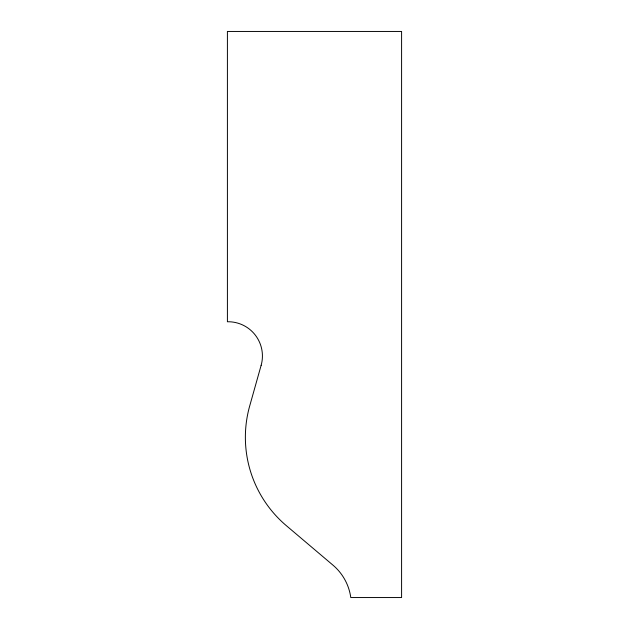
<?xml version="1.0" encoding="UTF-8"?>
<svg xmlns="http://www.w3.org/2000/svg" width="629" height="629" viewBox="0 0 629 629"><rect width="100%" height="100%" fill="white"/><g stroke="black" fill="none" stroke-linecap="round" stroke-linejoin="round"><path stroke-width="0.94" d="M261.145 365.3L249.422 406.955A115.775 115.775 0 0 0 286.329 525.655L332.993 565.172A51.688 51.688 0 0 1 350.785 597.55L401.593 597.55L401.593 31.45L227.407 31.45L227.407 321.757A34.265 34.265 0 0 1 261.145 365.3"/></g></svg>
